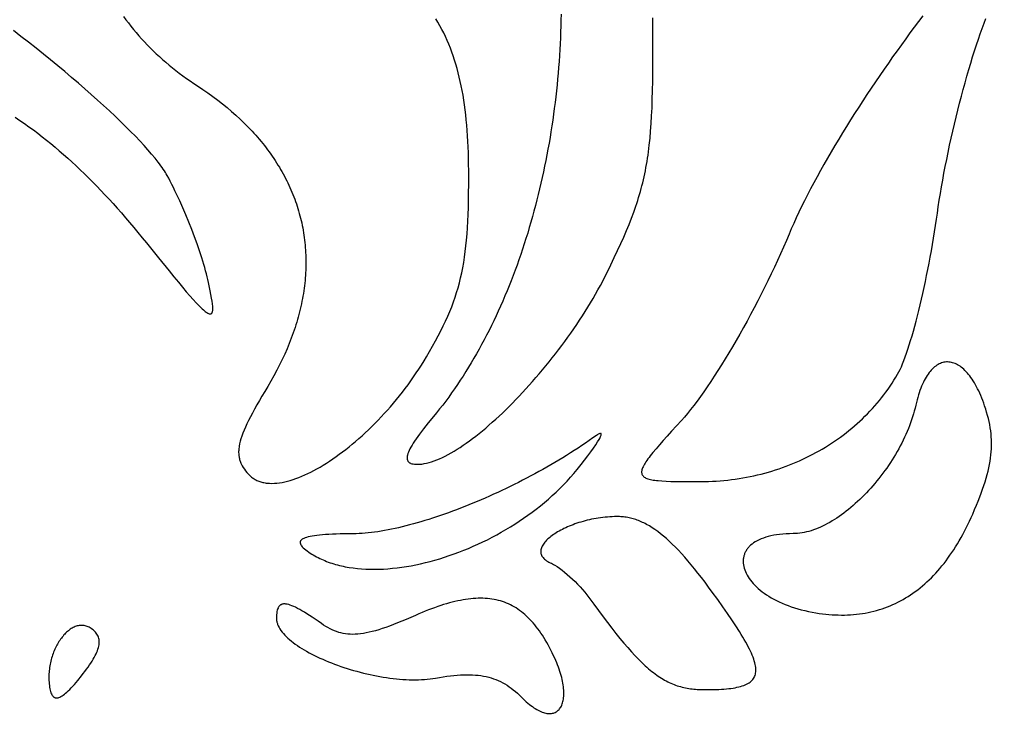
# Model space of a CAD drawing. Extents: x -452 to 452, y -1000 to 1000.
# Drawn here: x -177.5 to 57.6, y -818.8 to -651 of the extents above; entities that cross this region are included whole.
import ezdxf

# ---------------------------------------------------------------- set-up
doc = ezdxf.new("R2010")
doc.units = 0
doc.layers.add('LAYER_1', color=18, linetype='CONTINUOUS')

msp = doc.modelspace()

# ---------------------------------------------------------------- linework, layer by layer
at = {"layer": 'LAYER_1'}
for points in [[(-152.26, -650.23), (-151.69, -651.03), (-151.09, -651.82), (-150.49, -652.6), (-149.87, -653.38), (-149.23, -654.14), (-148.58, -654.9), (-147.92, -655.65), (-147.24, -656.39), (-146.54, -657.12), (-145.84, -657.84), (-145.11, -658.55), (-144.38, -659.26), (-143.62, -659.95), (-142.86, -660.64), (-142.08, -661.32), (-141.28, -661.99), (-140.47, -662.65), (-139.65, -663.3), (-138.81, -663.94), (-137.95, -664.58), (-137.08, -665.21), (-136.2, -665.82), (-135.3, -666.43), (-134.39, -667.03), (-133.12, -667.87), (-131.88, -668.73), (-130.67, -669.6), (-129.5, -670.48), (-128.35, -671.37), (-127.24, -672.27), (-126.15, -673.19), (-125.1, -674.12), (-124.08, -675.06), (-123.58, -675.54), (-123.09, -676.02), (-122.61, -676.5), (-122.13, -676.98), (-121.67, -677.47), (-121.21, -677.96), (-120.76, -678.45), (-120.31, -678.95), (-119.88, -679.45), (-119.45, -679.95), (-119.03, -680.45), (-118.62, -680.96), (-118.21, -681.47), (-117.82, -681.98), (-117.43, -682.49), (-117.05, -683.01), (-116.67, -683.53), (-116.31, -684.05), (-115.95, -684.58), (-115.6, -685.1), (-115.26, -685.63), (-114.93, -686.17), (-114.6, -686.7), (-114.29, -687.24), (-113.98, -687.78), (-113.68, -688.32), (-113.38, -688.86), (-113.1, -689.41), (-112.82, -689.96), (-112.55, -690.51), (-112.29, -691.06), (-112.04, -691.62), (-111.79, -692.17), (-111.56, -692.73), (-111.33, -693.3), (-111.11, -693.86), (-110.89, -694.43), (-110.69, -694.99), (-110.49, -695.56), (-110.3, -696.14), (-110.12, -696.71), (-109.95, -697.29), (-109.78, -697.86), (-109.63, -698.44), (-109.48, -699.03), (-109.34, -699.61), (-109.2, -700.19), (-109.08, -700.78), (-108.96, -701.37), (-108.86, -701.96), (-108.76, -702.55), (-108.66, -703.15), (-108.58, -703.74), (-108.5, -704.34), (-108.44, -704.94), (-108.38, -705.54), (-108.33, -706.14), (-108.28, -706.75), (-108.25, -707.35), (-108.22, -707.96), (-108.2, -708.57), (-108.19, -709.18), (-108.19, -709.79), (-108.2, -710.4), (-108.21, -711.02), (-108.23, -711.64), (-108.26, -712.25), (-108.3, -712.87), (-108.35, -713.49), (-108.4, -714.11), (-108.47, -714.73), (-108.54, -715.36), (-108.62, -715.98), (-108.71, -716.61), (-108.8, -717.24), (-108.91, -717.86), (-109.02, -718.49), (-109.14, -719.12), (-109.27, -719.75), (-109.41, -720.39), (-109.55, -721.02), (-109.71, -721.66), (-109.87, -722.29), (-110.04, -722.93), (-110.22, -723.56), (-110.41, -724.2), (-110.6, -724.84), (-110.81, -725.48), (-111.02, -726.12), (-111.24, -726.76), (-111.47, -727.41), (-111.71, -728.05), (-111.95, -728.69), (-112.21, -729.34), (-112.74, -730.63), (-113.31, -731.92), (-113.91, -733.22), (-114.54, -734.51), (-115.21, -735.81), (-115.91, -737.12), (-116.64, -738.42), (-117.41, -739.72), (-118.13, -740.92), (-118.81, -742.07), (-119.44, -743.16), (-120.04, -744.21), (-120.6, -745.21), (-121.11, -746.16), (-121.59, -747.07), (-122.03, -747.94), (-122.43, -748.77), (-122.8, -749.55), (-123.12, -750.31), (-123.41, -751.02), (-123.67, -751.71), (-123.88, -752.36), (-124.06, -752.99), (-124.21, -753.59), (-124.32, -754.16), (-124.36, -754.44), (-124.4, -754.71), (-124.42, -754.97), (-124.44, -755.23), (-124.45, -755.49), (-124.45, -755.74), (-124.44, -755.99), (-124.42, -756.23), (-124.4, -756.47), (-124.36, -756.7), (-124.32, -756.94), (-124.27, -757.16), (-124.21, -757.39), (-124.15, -757.61), (-124.08, -757.83), (-124, -758.04), (-123.91, -758.26), (-123.81, -758.47), (-123.59, -758.89), (-123.35, -759.31), (-123.07, -759.72), (-122.76, -760.13), (-122.43, -760.54), (-122.06, -760.95), (-121.88, -761.14), (-121.7, -761.32), (-121.51, -761.48), (-121.32, -761.65), (-121.12, -761.8), (-120.92, -761.94), (-120.71, -762.08), (-120.49, -762.2), (-120.27, -762.32), (-120.05, -762.44), (-119.82, -762.54), (-119.58, -762.63), (-119.34, -762.72), (-119.1, -762.8), (-118.85, -762.87), (-118.59, -762.93), (-118.33, -762.99), (-118.07, -763.04), (-117.8, -763.08), (-117.53, -763.11), (-117.25, -763.14), (-116.97, -763.15), (-116.4, -763.17), (-115.81, -763.15), (-115.21, -763.11), (-114.59, -763.03), (-113.96, -762.93), (-113.31, -762.8), (-112.66, -762.64), (-111.98, -762.46), (-111.3, -762.25), (-110.61, -762.01), (-109.91, -761.74), (-109.19, -761.45), (-108.47, -761.14), (-107.74, -760.8), (-107, -760.44), (-106.26, -760.05), (-105.5, -759.64), (-104.75, -759.21), (-103.98, -758.75), (-103.21, -758.27), (-102.44, -757.77), (-101.66, -757.25), (-100.88, -756.7), (-100.1, -756.14), (-99.31, -755.56), (-98.53, -754.95), (-97.74, -754.33), (-96.96, -753.69), (-96.17, -753.02), (-95.38, -752.34), (-94.6, -751.65), (-93.82, -750.93), (-93.04, -750.2), (-92.27, -749.45), (-91.5, -748.68), (-90.73, -747.9), (-89.97, -747.1), (-89.22, -746.29), (-88.47, -745.47), (-87.73, -744.62), (-87, -743.77), (-86.27, -742.9), (-85.56, -742.02), (-84.85, -741.12), (-84.15, -740.22), (-83.47, -739.3), (-82.8, -738.37), (-82.14, -737.42), (-81.49, -736.47), (-80.85, -735.51), (-80.23, -734.54), (-79.62, -733.55), (-79.03, -732.56), (-78.26, -731.24), (-77.53, -729.95), (-76.83, -728.69), (-76.18, -727.46), (-75.55, -726.25), (-74.96, -725.07), (-74.41, -723.9), (-73.88, -722.74), (-73.39, -721.59), (-72.93, -720.45), (-72.5, -719.3), (-72.1, -718.16), (-71.73, -717.01), (-71.38, -715.84), (-71.06, -714.67), (-70.77, -713.48), (-70.5, -712.26), (-70.25, -711.02), (-70.03, -709.75), (-69.83, -708.45), (-69.65, -707.12), (-69.49, -705.74), (-69.35, -704.32), (-69.22, -702.85), (-69.12, -701.34), (-69.03, -699.76), (-68.96, -698.13), (-68.9, -696.44), (-68.86, -694.68), (-68.83, -692.85), (-68.82, -690.94), (-68.81, -688.96), (-68.82, -687.48), (-68.83, -686.02), (-68.86, -684.59), (-68.9, -683.19), (-68.95, -681.81), (-69.02, -680.45), (-69.1, -679.12), (-69.19, -677.82), (-69.29, -676.53), (-69.4, -675.27), (-69.53, -674.03), (-69.68, -672.82), (-69.83, -671.62), (-70.01, -670.45), (-70.19, -669.3), (-70.39, -668.17), (-70.61, -667.06), (-70.84, -665.97), (-71.08, -664.89), (-71.34, -663.84), (-71.62, -662.8), (-71.91, -661.79), (-72.22, -660.79), (-72.55, -659.8), (-72.89, -658.84), (-73.25, -657.89), (-73.63, -656.95), (-74.02, -656.03), (-74.43, -655.13), (-74.86, -654.24), (-75.31, -653.36), (-75.77, -652.5), (-76.26, -651.65), (-76.76, -650.82)], [(-46.49, -649.7), (-46.51, -651.13), (-46.54, -652.56), (-46.59, -653.99), (-46.65, -655.42), (-46.71, -656.85), (-46.79, -658.27), (-46.87, -659.7), (-46.97, -661.13), (-47.08, -662.55), (-47.19, -663.98), (-47.32, -665.4), (-47.46, -666.82), (-47.61, -668.24), (-47.76, -669.66), (-47.93, -671.07), (-48.11, -672.49), (-48.3, -673.9), (-48.5, -675.31), (-48.71, -676.71), (-48.92, -678.11), (-49.15, -679.51), (-49.39, -680.91), (-49.64, -682.3), (-49.9, -683.69), (-50.17, -685.07), (-50.45, -686.45), (-50.73, -687.83), (-51.03, -689.2), (-51.34, -690.57), (-51.66, -691.93), (-51.99, -693.28), (-52.32, -694.63), (-52.67, -695.98), (-53.03, -697.32), (-53.39, -698.66), (-53.77, -699.98), (-54.16, -701.31), (-54.55, -702.62), (-54.96, -703.93), (-55.38, -705.23), (-55.8, -706.53), (-56.24, -707.82), (-56.68, -709.1), (-57.13, -710.38), (-57.6, -711.64), (-58.07, -712.9), (-58.55, -714.15), (-59.04, -715.39), (-59.55, -716.63), (-60.06, -717.85), (-60.58, -719.07), (-61.11, -720.28), (-61.65, -721.48), (-62.19, -722.67), (-62.75, -723.85), (-63.32, -725.02), (-63.9, -726.18), (-64.48, -727.33), (-65.08, -728.47), (-65.68, -729.6), (-66.29, -730.72), (-66.92, -731.82), (-67.55, -732.92), (-68.19, -734.01), (-68.84, -735.08), (-69.5, -736.15), (-70.17, -737.2), (-70.85, -738.24), (-71.53, -739.27), (-72.23, -740.28), (-72.94, -741.28), (-73.65, -742.28), (-74.37, -743.25), (-75.1, -744.22), (-75.84, -745.17), (-76.59, -746.11), (-77.35, -747.03), (-78.6, -748.56), (-79.18, -749.28), (-79.72, -749.96), (-80.22, -750.62), (-80.69, -751.25), (-81.12, -751.84), (-81.52, -752.41), (-81.89, -752.95), (-82.22, -753.46), (-82.52, -753.95), (-82.78, -754.41), (-83.01, -754.84), (-83.21, -755.24), (-83.38, -755.62), (-83.51, -755.98), (-83.61, -756.31), (-83.67, -756.61), (-83.7, -756.89), (-83.71, -757.02), (-83.7, -757.15), (-83.69, -757.27), (-83.67, -757.38), (-83.64, -757.49), (-83.61, -757.59), (-83.56, -757.69), (-83.51, -757.78), (-83.45, -757.87), (-83.38, -757.95), (-83.31, -758.03), (-83.22, -758.1), (-83.13, -758.16), (-83.03, -758.22), (-82.92, -758.28), (-82.81, -758.33), (-82.55, -758.41), (-82.27, -758.48), (-81.95, -758.52), (-81.6, -758.55), (-81.22, -758.56), (-80.96, -758.56), (-80.69, -758.54), (-80.42, -758.52), (-80.14, -758.49), (-79.86, -758.45), (-79.57, -758.4), (-78.99, -758.29), (-78.39, -758.13), (-77.78, -757.95), (-77.15, -757.73), (-76.5, -757.48), (-75.84, -757.21), (-75.17, -756.9), (-74.49, -756.56), (-73.79, -756.2), (-73.08, -755.8), (-72.36, -755.38), (-71.64, -754.93), (-70.9, -754.46), (-70.15, -753.96), (-69.39, -753.43), (-68.63, -752.88), (-67.86, -752.31), (-67.08, -751.71), (-66.29, -751.09), (-65.5, -750.44), (-64.71, -749.78), (-63.91, -749.09), (-63.1, -748.39), (-62.29, -747.66), (-61.48, -746.91), (-60.67, -746.15), (-59.86, -745.37), (-59.04, -744.57), (-58.23, -743.75), (-57.41, -742.92), (-56.6, -742.07), (-55.78, -741.2), (-54.97, -740.32), (-54.16, -739.43), (-53.35, -738.52), (-52.55, -737.6), (-51.75, -736.67), (-50.96, -735.73), (-50.17, -734.77), (-49.39, -733.8), (-48.61, -732.83), (-47.84, -731.84), (-47.08, -730.85), (-46.33, -729.85), (-45.58, -728.84), (-44.85, -727.82), (-44.12, -726.8), (-43.41, -725.77), (-42.7, -724.74), (-42.01, -723.7), (-41.33, -722.65), (-40.67, -721.61), (-40.01, -720.56), (-39.37, -719.51), (-38.75, -718.45), (-38.14, -717.4), (-37.55, -716.34), (-36.97, -715.29), (-36.41, -714.23), (-35.86, -713.18), (-35.34, -712.13), (-34.44, -710.29), (-33.6, -708.52), (-32.8, -706.82), (-32.04, -705.18), (-31.33, -703.59), (-30.67, -702.04), (-30.04, -700.53), (-29.46, -699.05), (-28.91, -697.59), (-28.66, -696.88), (-28.41, -696.16), (-28.17, -695.45), (-27.94, -694.73), (-27.72, -694.02), (-27.5, -693.32), (-27.3, -692.61), (-27.1, -691.89), (-26.91, -691.18), (-26.74, -690.47), (-26.56, -689.75), (-26.4, -689.02), (-26.24, -688.29), (-26.09, -687.56), (-25.95, -686.81), (-25.82, -686.06), (-25.69, -685.3), (-25.57, -684.54), (-25.45, -683.76), (-25.34, -682.97), (-25.24, -682.17), (-25.15, -681.35), (-24.97, -679.68), (-24.82, -677.95), (-24.69, -676.15), (-24.58, -674.28), (-24.48, -672.33), (-24.41, -670.29), (-24.35, -668.16), (-24.31, -665.93), (-24.27, -663.59), (-24.25, -661.13), (-24.25, -658.56), (-24.25, -655.86), (-24.26, -654.08), (-24.27, -652.33), (-24.3, -650.6)], [(41.01, -650.13), (39.98, -651.48), (38.94, -652.85), (37.9, -654.24), (36.86, -655.66), (35.81, -657.09), (34.76, -658.54), (33.71, -660.01), (32.67, -661.5), (31.63, -663), (30.59, -664.51), (29.55, -666.03), (28.52, -667.56), (27.5, -669.09), (26.49, -670.63), (25.49, -672.18), (24.5, -673.73), (23.52, -675.28), (22.55, -676.83), (21.6, -678.38), (20.66, -679.92), (19.74, -681.46), (18.84, -682.99), (17.95, -684.52), (17.09, -686.03), (16.24, -687.53), (15.42, -689.03), (14.62, -690.5), (13.85, -691.96), (13.1, -693.4), (12.38, -694.83), (11.68, -696.23), (11.02, -697.61), (10.38, -698.96), (9.78, -700.3), (9.2, -701.6), (8.67, -702.88), (8.01, -704.45), (7.32, -706.03), (6.61, -707.64), (5.88, -709.25), (5.12, -710.88), (4.35, -712.51), (3.55, -714.15), (2.74, -715.79), (1.92, -717.43), (1.08, -719.06), (0.23, -720.68), (-0.63, -722.3), (-1.5, -723.9), (-2.38, -725.48), (-3.26, -727.05), (-4.14, -728.59), (-5.02, -730.11), (-5.91, -731.6), (-6.79, -733.06), (-7.67, -734.49), (-8.55, -735.88), (-9.42, -737.23), (-10.28, -738.54), (-11.13, -739.8), (-11.97, -741.02), (-12.79, -742.18), (-13.6, -743.29), (-14.4, -744.35), (-15.17, -745.34), (-15.93, -746.27), (-16.66, -747.14), (-17.37, -747.94), (-19.75, -750.55), (-20.81, -751.73), (-21.8, -752.83), (-22.7, -753.85), (-23.52, -754.81), (-24.26, -755.69), (-24.91, -756.5), (-25.2, -756.88), (-25.47, -757.25), (-25.72, -757.6), (-25.95, -757.94), (-26.15, -758.26), (-26.34, -758.56), (-26.5, -758.86), (-26.64, -759.13), (-26.75, -759.4), (-26.85, -759.65), (-26.92, -759.89), (-26.97, -760.11), (-26.99, -760.33), (-26.99, -760.53), (-26.97, -760.72), (-26.93, -760.9), (-26.86, -761.07), (-26.77, -761.22), (-26.66, -761.37), (-26.52, -761.51), (-26.36, -761.64), (-26.18, -761.76), (-25.97, -761.87), (-25.74, -761.97), (-25.48, -762.06), (-25.2, -762.15), (-24.89, -762.22), (-24.56, -762.3), (-24.21, -762.36), (-23.83, -762.42), (-23.43, -762.47), (-23, -762.51), (-22.07, -762.59), (-21.03, -762.65), (-19.9, -762.69), (-18.66, -762.71), (-17.32, -762.73), (-15.87, -762.74), (-12.67, -762.74), (-11.73, -762.73), (-10.8, -762.71), (-9.86, -762.67), (-8.94, -762.62), (-8.01, -762.55), (-7.09, -762.47), (-6.17, -762.38), (-5.25, -762.27), (-4.34, -762.15), (-3.44, -762.01), (-2.53, -761.86), (-1.63, -761.7), (-0.74, -761.52), (0.15, -761.33), (1.03, -761.13), (1.91, -760.91), (2.79, -760.68), (3.66, -760.44), (4.52, -760.19), (5.38, -759.92), (6.23, -759.64), (7.08, -759.34), (7.92, -759.04), (8.75, -758.72), (9.58, -758.38), (10.4, -758.04), (11.21, -757.68), (12.01, -757.32), (12.81, -756.94), (13.61, -756.54), (14.39, -756.14), (15.17, -755.72), (15.93, -755.3), (16.69, -754.86), (17.45, -754.41), (18.19, -753.94), (18.92, -753.47), (19.65, -752.99), (20.37, -752.49), (21.08, -751.98), (21.78, -751.47), (22.47, -750.94), (23.15, -750.4), (23.82, -749.85), (24.48, -749.29), (25.13, -748.72), (25.77, -748.14), (26.4, -747.54), (27.02, -746.94), (27.62, -746.33), (28.22, -745.71), (28.81, -745.08), (29.38, -744.43), (29.95, -743.78), (30.5, -743.12), (31.04, -742.45), (31.57, -741.77), (32.08, -741.08), (32.59, -740.38), (33.08, -739.68), (33.56, -738.96), (34.02, -738.23), (34.48, -737.5), (34.92, -736.75), (35.21, -736.22), (35.5, -735.62), (35.81, -734.95), (36.12, -734.22), (36.43, -733.43), (36.75, -732.57), (37.07, -731.66), (37.4, -730.7), (37.73, -729.68), (38.06, -728.62), (38.39, -727.51), (38.72, -726.35), (39.05, -725.15), (39.38, -723.91), (39.71, -722.64), (40.04, -721.33), (40.36, -719.99), (40.69, -718.62), (41.01, -717.23), (41.32, -715.81), (41.63, -714.36), (41.93, -712.9), (42.23, -711.42), (42.52, -709.93), (42.8, -708.43), (43.08, -706.91), (43.35, -705.39), (43.6, -703.87), (43.85, -702.34), (44.09, -700.82), (44.31, -699.3), (44.53, -697.78), (44.75, -696.25), (44.98, -694.69), (45.24, -693.1), (45.52, -691.48), (45.81, -689.84), (46.12, -688.18), (46.44, -686.5), (46.78, -684.81), (47.13, -683.12), (47.49, -681.41), (47.87, -679.7), (48.26, -677.99), (48.66, -676.28), (49.07, -674.58), (49.48, -672.89), (49.91, -671.21), (50.34, -669.54), (50.78, -667.89), (51.23, -666.27), (51.68, -664.67), (52.14, -663.09), (52.59, -661.55), (53.05, -660.04), (53.52, -658.57), (53.98, -657.14), (54.44, -655.75), (54.91, -654.41), (55.37, -653.12), (55.83, -651.89), (56.28, -650.71)], [(-178.46, -674.62), (-177.35, -675.37), (-176.25, -676.14), (-175.17, -676.92), (-174.09, -677.7), (-173.02, -678.51), (-171.96, -679.32), (-170.91, -680.15), (-169.87, -680.99), (-168.84, -681.85), (-167.81, -682.72), (-166.78, -683.6), (-165.77, -684.5), (-164.76, -685.42), (-163.75, -686.35), (-162.75, -687.3), (-161.75, -688.27), (-160.75, -689.25), (-159.75, -690.25), (-158.76, -691.27), (-157.77, -692.3), (-156.78, -693.36), (-155.78, -694.43), (-154.79, -695.52), (-153.8, -696.64), (-152.8, -697.77), (-151.81, -698.92), (-150.81, -700.1), (-149.8, -701.29), (-148.79, -702.51), (-147.78, -703.75), (-146.76, -705.01), (-143.85, -708.63), (-141.27, -711.8), (-140.11, -713.22), (-139.03, -714.53), (-138.03, -715.73), (-137.1, -716.82), (-136.24, -717.81), (-135.45, -718.69), (-134.74, -719.47), (-134.09, -720.15), (-133.5, -720.73), (-133.23, -720.98), (-132.98, -721.21), (-132.74, -721.41), (-132.52, -721.59), (-132.31, -721.75), (-132.11, -721.88), (-131.93, -721.99), (-131.76, -722.07), (-131.61, -722.13), (-131.47, -722.17), (-131.34, -722.19), (-131.23, -722.18), (-131.12, -722.15), (-131.03, -722.09), (-130.95, -722.02), (-130.88, -721.92), (-130.83, -721.8), (-130.78, -721.66), (-130.75, -721.5), (-130.72, -721.32), (-130.71, -721.11), (-130.7, -720.89), (-130.71, -720.64), (-130.72, -720.37), (-130.78, -719.77), (-130.87, -719.1), (-130.99, -718.34), (-131.14, -717.5), (-131.32, -716.59), (-131.75, -714.55), (-131.9, -713.88), (-132.06, -713.2), (-132.24, -712.48), (-132.44, -711.75), (-132.66, -710.99), (-132.88, -710.22), (-133.12, -709.43), (-133.38, -708.62), (-133.92, -706.96), (-134.51, -705.25), (-135.14, -703.52), (-135.8, -701.77), (-136.5, -700.01), (-137.21, -698.26), (-137.95, -696.53), (-138.7, -694.84), (-139.46, -693.2), (-139.84, -692.4), (-140.22, -691.62), (-140.6, -690.86), (-140.98, -690.11), (-141.36, -689.39), (-141.73, -688.7), (-141.94, -688.34), (-142.16, -687.96), (-142.41, -687.58), (-142.67, -687.18), (-142.96, -686.76), (-143.26, -686.34), (-143.58, -685.9), (-143.93, -685.45), (-144.67, -684.52), (-145.48, -683.54), (-146.37, -682.52), (-147.32, -681.46), (-148.34, -680.36), (-149.42, -679.23), (-150.57, -678.06), (-151.77, -676.86), (-153.02, -675.63), (-154.34, -674.37), (-155.7, -673.09), (-157.11, -671.78), (-158.57, -670.45), (-160.08, -669.11), (-161.63, -667.74), (-163.21, -666.37), (-164.84, -664.98), (-166.5, -663.58), (-168.19, -662.17), (-169.92, -660.75), (-171.67, -659.33), (-173.45, -657.91), (-175.26, -656.49), (-177.08, -655.07), (-178.93, -653.65)]]:
    msp.add_lwpolyline(points, dxfattribs=at)
for points in [[(53.07, -770.58), (53.53, -769.5), (53.97, -768.46), (54.38, -767.45), (54.76, -766.46), (55.12, -765.5), (55.46, -764.57), (55.77, -763.66), (56.05, -762.77), (56.32, -761.9), (56.55, -761.05), (56.77, -760.23), (56.96, -759.41), (57.12, -758.62), (57.26, -757.83), (57.38, -757.06), (57.48, -756.3), (57.55, -755.55), (57.6, -754.8), (57.62, -754.07), (57.63, -753.33), (57.61, -752.61), (57.56, -751.88), (57.5, -751.15), (57.41, -750.43), (57.31, -749.7), (57.18, -748.96), (57.03, -748.23), (56.85, -747.48), (56.66, -746.73), (56.44, -745.97), (56.21, -745.2), (55.95, -744.41), (55.73, -743.76), (55.5, -743.13), (55.26, -742.53), (55.02, -741.94), (54.77, -741.37), (54.52, -740.82), (54.26, -740.3), (54, -739.79), (53.74, -739.31), (53.47, -738.84), (53.19, -738.4), (52.92, -737.97), (52.64, -737.57), (52.36, -737.19), (52.07, -736.82), (51.78, -736.48), (51.49, -736.16), (51.2, -735.86), (50.91, -735.58), (50.61, -735.32), (50.31, -735.08), (50.02, -734.86), (49.72, -734.66), (49.42, -734.49), (49.12, -734.33), (48.81, -734.19), (48.51, -734.08), (48.21, -733.98), (47.91, -733.91), (47.61, -733.85), (47.31, -733.82), (47.01, -733.8), (46.71, -733.81), (46.42, -733.84), (46.12, -733.89), (45.83, -733.96), (45.54, -734.05), (45.25, -734.16), (44.96, -734.29), (44.68, -734.44), (44.4, -734.61), (44.12, -734.8), (43.85, -735.02), (43.58, -735.25), (43.31, -735.5), (43.05, -735.78), (42.8, -736.08), (42.54, -736.39), (42.29, -736.73), (42.05, -737.09), (41.81, -737.46), (41.58, -737.86), (41.35, -738.28), (41.13, -738.72), (40.92, -739.18), (40.71, -739.66), (40.51, -740.16), (40.31, -740.68), (40.12, -741.23), (39.94, -741.79), (39.77, -742.37), (39.6, -742.98), (39.44, -743.6), (39.29, -744.25), (39.13, -744.96), (38.94, -745.67), (38.74, -746.38), (38.53, -747.09), (38.29, -747.8), (38.05, -748.51), (37.78, -749.22), (37.51, -749.92), (37.21, -750.63), (36.91, -751.33), (36.59, -752.03), (36.25, -752.73), (35.91, -753.42), (35.55, -754.11), (35.18, -754.8), (34.8, -755.48), (34.4, -756.16), (34, -756.83), (33.58, -757.49), (33.15, -758.15), (32.72, -758.81), (32.27, -759.45), (31.82, -760.09), (31.35, -760.72), (30.88, -761.35), (30.4, -761.96), (29.91, -762.57), (29.41, -763.16), (28.91, -763.75), (28.4, -764.33), (27.88, -764.9), (27.36, -765.45), (26.83, -766), (26.3, -766.53), (25.76, -767.06), (25.22, -767.57), (24.67, -768.06), (24.12, -768.55), (23.57, -769.02), (23.01, -769.48), (22.45, -769.92), (21.89, -770.35), (21.32, -770.76), (20.76, -771.16), (20.19, -771.55), (19.62, -771.91), (19.05, -772.26), (18.49, -772.6), (17.92, -772.91), (17.35, -773.21), (16.78, -773.49), (16.22, -773.75), (15.66, -774), (15.09, -774.22), (14.53, -774.43), (13.98, -774.61), (13.43, -774.78), (12.88, -774.92), (12.33, -775.04), (11.79, -775.14), (11.25, -775.22), (10.72, -775.28), (10.2, -775.32), (9.68, -775.33), (8.8, -775.34), (7.96, -775.37), (7.16, -775.43), (6.38, -775.51), (5.65, -775.6), (4.94, -775.72), (4.27, -775.86), (3.63, -776.02), (3.03, -776.19), (2.45, -776.38), (1.91, -776.59), (1.41, -776.81), (0.93, -777.05), (0.49, -777.31), (0.08, -777.58), (-0.3, -777.86), (-0.65, -778.15), (-0.81, -778.31), (-0.96, -778.46), (-1.11, -778.62), (-1.25, -778.78), (-1.38, -778.94), (-1.5, -779.11), (-1.62, -779.28), (-1.73, -779.45), (-1.83, -779.62), (-1.92, -779.8), (-2, -779.98), (-2.08, -780.16), (-2.15, -780.34), (-2.21, -780.52), (-2.27, -780.71), (-2.31, -780.9), (-2.35, -781.09), (-2.39, -781.28), (-2.41, -781.47), (-2.43, -781.67), (-2.44, -782.06), (-2.42, -782.46), (-2.38, -782.86), (-2.3, -783.26), (-2.2, -783.67), (-2.07, -784.09), (-1.91, -784.5), (-1.72, -784.91), (-1.5, -785.33), (-1.26, -785.74), (-0.99, -786.16), (-0.69, -786.57), (-0.36, -786.98), (-0.01, -787.39), (0.37, -787.79), (0.78, -788.19), (1.21, -788.59), (1.67, -788.98), (2.16, -789.36), (2.67, -789.74), (3.21, -790.11), (3.77, -790.47), (4.36, -790.82), (4.98, -791.16), (5.62, -791.5), (6.28, -791.82), (6.97, -792.13), (7.68, -792.43), (8.42, -792.72), (9.18, -792.99), (9.96, -793.25), (10.77, -793.5), (11.61, -793.73), (12.46, -793.94), (13.34, -794.14), (14.24, -794.32), (15.17, -794.48), (15.96, -794.61), (16.74, -794.71), (17.52, -794.8), (18.29, -794.88), (19.05, -794.94), (19.81, -794.98), (20.57, -795), (21.31, -795.01), (22.06, -795.01), (22.79, -794.99), (23.52, -794.95), (24.25, -794.9), (24.97, -794.83), (25.68, -794.74), (26.38, -794.64), (27.08, -794.52), (27.78, -794.39), (28.46, -794.24), (29.15, -794.08), (29.82, -793.9), (30.49, -793.7), (31.15, -793.49), (31.81, -793.26), (32.46, -793.02), (33.1, -792.76), (33.74, -792.49), (34.37, -792.2), (35, -791.89), (35.62, -791.57), (36.23, -791.23), (36.84, -790.88), (37.43, -790.51), (38.03, -790.13), (38.61, -789.73), (39.19, -789.31), (39.77, -788.88), (40.33, -788.44), (40.89, -787.98), (41.45, -787.5), (41.99, -787.01), (42.54, -786.5), (43.07, -785.98), (43.6, -785.44), (44.12, -784.88), (44.63, -784.31), (45.14, -783.73), (45.64, -783.13), (46.13, -782.51), (46.61, -781.88), (47.09, -781.23), (47.57, -780.57), (48.03, -779.89), (48.49, -779.2), (48.94, -778.49), (49.39, -777.77), (49.82, -777.03), (50.26, -776.28), (50.68, -775.51), (51.1, -774.73), (51.5, -773.93), (51.91, -773.11), (52.3, -772.28), (52.69, -771.44)], [(-42.59, -759.82), (-41.64, -758.64), (-40.78, -757.53), (-39.99, -756.5), (-39.28, -755.54), (-38.65, -754.66), (-38.11, -753.87), (-37.65, -753.16), (-37.29, -752.55), (-37.14, -752.29), (-37.02, -752.04), (-36.92, -751.83), (-36.84, -751.63), (-36.79, -751.47), (-36.77, -751.33), (-36.77, -751.22), (-36.77, -751.18), (-36.79, -751.14), (-36.81, -751.11), (-36.84, -751.09), (-36.87, -751.07), (-36.91, -751.06), (-37.01, -751.07), (-37.14, -751.11), (-37.3, -751.17), (-37.48, -751.27), (-37.69, -751.4), (-37.92, -751.57), (-38.79, -752.19), (-39.67, -752.8), (-40.56, -753.41), (-41.46, -754.02), (-42.37, -754.62), (-43.28, -755.21), (-44.21, -755.8), (-45.14, -756.39), (-46.08, -756.97), (-47.03, -757.54), (-47.99, -758.11), (-48.95, -758.67), (-49.91, -759.23), (-50.88, -759.78), (-51.86, -760.32), (-52.84, -760.85), (-53.82, -761.38), (-54.81, -761.91), (-55.8, -762.42), (-56.8, -762.93), (-57.79, -763.43), (-58.79, -763.92), (-59.79, -764.41), (-60.79, -764.89), (-61.79, -765.35), (-62.79, -765.81), (-63.8, -766.27), (-64.8, -766.71), (-65.79, -767.14), (-66.79, -767.57), (-67.79, -767.98), (-68.78, -768.39), (-69.77, -768.78), (-70.76, -769.17), (-71.74, -769.55), (-72.72, -769.91), (-73.69, -770.27), (-74.66, -770.62), (-75.63, -770.95), (-76.59, -771.28), (-77.54, -771.59), (-78.48, -771.89), (-79.42, -772.18), (-80.35, -772.46), (-81.27, -772.73), (-82.19, -772.98), (-83.09, -773.23), (-83.99, -773.46), (-84.87, -773.68), (-85.75, -773.88), (-86.61, -774.08), (-87.47, -774.26), (-88.31, -774.42), (-89.14, -774.58), (-89.96, -774.72), (-90.77, -774.85), (-91.56, -774.96), (-92.34, -775.06), (-93.1, -775.14), (-93.85, -775.21), (-94.59, -775.27), (-95.31, -775.31), (-96.01, -775.34), (-96.7, -775.35), (-98.88, -775.38), (-99.89, -775.4), (-100.85, -775.43), (-101.75, -775.47), (-102.61, -775.51), (-103.41, -775.56), (-104.16, -775.62), (-104.86, -775.68), (-105.51, -775.76), (-106.11, -775.84), (-106.66, -775.92), (-107.16, -776.02), (-107.61, -776.12), (-108.02, -776.23), (-108.37, -776.35), (-108.68, -776.48), (-108.94, -776.62), (-109.06, -776.69), (-109.16, -776.77), (-109.25, -776.84), (-109.33, -776.92), (-109.39, -777), (-109.45, -777.08), (-109.49, -777.17), (-109.53, -777.26), (-109.55, -777.35), (-109.56, -777.44), (-109.56, -777.53), (-109.54, -777.63), (-109.52, -777.73), (-109.49, -777.83), (-109.44, -777.94), (-109.38, -778.04), (-109.31, -778.15), (-109.24, -778.26), (-109.05, -778.49), (-108.81, -778.73), (-108.54, -778.99), (-108.22, -779.25), (-107.86, -779.52), (-107.51, -779.77), (-107.15, -780.01), (-106.78, -780.25), (-106.41, -780.48), (-106.02, -780.7), (-105.64, -780.91), (-105.25, -781.12), (-104.85, -781.32), (-104.44, -781.51), (-104.03, -781.69), (-103.61, -781.86), (-103.19, -782.03), (-102.76, -782.19), (-102.33, -782.35), (-101.89, -782.49), (-101.44, -782.63), (-100.99, -782.77), (-100.54, -782.89), (-100.08, -783.01), (-99.61, -783.12), (-99.14, -783.22), (-98.67, -783.32), (-98.19, -783.41), (-97.71, -783.49), (-96.72, -783.63), (-95.73, -783.75), (-94.71, -783.84), (-93.68, -783.9), (-92.64, -783.93), (-91.58, -783.94), (-90.51, -783.92), (-89.43, -783.88), (-88.34, -783.81), (-87.24, -783.71), (-86.12, -783.59), (-85, -783.44), (-83.87, -783.27), (-82.74, -783.07), (-81.6, -782.85), (-80.45, -782.61), (-79.3, -782.34), (-78.14, -782.05), (-76.98, -781.73), (-75.82, -781.39), (-74.66, -781.03), (-73.5, -780.65), (-72.34, -780.24), (-71.18, -779.81), (-70.02, -779.36), (-68.86, -778.89), (-67.71, -778.39), (-66.57, -777.88), (-65.43, -777.34), (-64.29, -776.79), (-63.16, -776.21), (-62.04, -775.61), (-60.93, -774.99), (-59.83, -774.36), (-58.74, -773.7), (-57.66, -773.03), (-56.59, -772.33), (-55.54, -771.62), (-54.5, -770.89), (-53.47, -770.14), (-52.46, -769.37), (-51.47, -768.59), (-50.49, -767.78), (-49.53, -766.96), (-48.59, -766.13), (-47.66, -765.27), (-46.76, -764.4), (-45.88, -763.52), (-45.02, -762.62), (-44.19, -761.7), (-43.38, -760.77)], [(-9.9, -789.46), (-10.79, -788.24), (-11.67, -787.07), (-12.53, -785.95), (-13.37, -784.87), (-14.19, -783.84), (-15, -782.85), (-15.8, -781.91), (-16.58, -781.01), (-17.35, -780.15), (-18.1, -779.34), (-18.84, -778.57), (-19.58, -777.85), (-20.3, -777.16), (-21.01, -776.51), (-21.71, -775.91), (-22.41, -775.34), (-23.1, -774.82), (-23.78, -774.33), (-24.45, -773.88), (-25.12, -773.46), (-25.79, -773.09), (-26.12, -772.91), (-26.45, -772.74), (-26.78, -772.59), (-27.1, -772.44), (-27.43, -772.3), (-27.76, -772.17), (-28.09, -772.05), (-28.41, -771.93), (-28.74, -771.83), (-29.07, -771.73), (-29.39, -771.64), (-29.72, -771.56), (-30.04, -771.49), (-30.37, -771.43), (-30.7, -771.37), (-31.02, -771.32), (-31.35, -771.28), (-31.68, -771.25), (-32.01, -771.23), (-32.34, -771.21), (-32.67, -771.2), (-33, -771.2), (-33.57, -771.21), (-34.14, -771.23), (-34.7, -771.26), (-35.26, -771.3), (-35.82, -771.35), (-36.38, -771.42), (-36.93, -771.49), (-37.48, -771.57), (-38.02, -771.66), (-38.56, -771.75), (-39.1, -771.86), (-39.62, -771.98), (-40.14, -772.1), (-40.66, -772.23), (-41.17, -772.37), (-41.67, -772.51), (-42.16, -772.66), (-42.64, -772.82), (-43.12, -772.99), (-43.59, -773.16), (-44.04, -773.33), (-44.49, -773.52), (-44.93, -773.7), (-45.35, -773.89), (-45.77, -774.09), (-46.17, -774.29), (-46.56, -774.5), (-46.94, -774.71), (-47.31, -774.92), (-47.66, -775.13), (-48.01, -775.35), (-48.33, -775.57), (-48.64, -775.79), (-48.94, -776.02), (-49.23, -776.25), (-49.49, -776.47), (-49.74, -776.7), (-49.98, -776.93), (-50.2, -777.17), (-50.4, -777.4), (-50.58, -777.63), (-50.75, -777.86), (-50.9, -778.09), (-51.03, -778.32), (-51.14, -778.55), (-51.23, -778.78), (-51.3, -779.01), (-51.35, -779.23), (-51.38, -779.46), (-51.39, -779.68), (-51.38, -779.9), (-51.34, -780.11), (-51.29, -780.32), (-51.21, -780.53), (-51.1, -780.74), (-50.98, -780.94), (-50.83, -781.13), (-50.65, -781.32), (-50.46, -781.51), (-50.23, -781.69), (-49.98, -781.87), (-49.71, -782.04), (-49.41, -782.2), (-49.08, -782.36), (-48.82, -782.48), (-48.56, -782.62), (-48.29, -782.77), (-48.01, -782.93), (-47.44, -783.29), (-46.84, -783.7), (-46.23, -784.16), (-45.61, -784.65), (-44.98, -785.17), (-44.34, -785.73), (-43.71, -786.31), (-43.09, -786.91), (-42.48, -787.53), (-41.89, -788.16), (-41.32, -788.8), (-40.77, -789.44), (-40.26, -790.09), (-39.78, -790.73), (-38.59, -792.37), (-37.43, -793.94), (-36.32, -795.43), (-35.25, -796.85), (-34.21, -798.2), (-33.2, -799.47), (-32.23, -800.67), (-31.28, -801.81), (-30.37, -802.87), (-29.47, -803.88), (-28.6, -804.82), (-27.75, -805.7), (-26.92, -806.52), (-26.51, -806.91), (-26.11, -807.28), (-25.7, -807.64), (-25.3, -807.99), (-24.91, -808.32), (-24.52, -808.64), (-24.13, -808.94), (-23.74, -809.24), (-23.35, -809.52), (-22.97, -809.78), (-22.58, -810.04), (-22.2, -810.28), (-21.82, -810.51), (-21.44, -810.73), (-21.06, -810.94), (-20.68, -811.14), (-20.3, -811.32), (-19.92, -811.5), (-19.53, -811.66), (-19.15, -811.82), (-18.77, -811.96), (-18.38, -812.1), (-17.99, -812.22), (-17.61, -812.33), (-17.21, -812.44), (-16.82, -812.54), (-16.42, -812.62), (-16.02, -812.7), (-15.62, -812.77), (-15.21, -812.83), (-14.8, -812.89), (-14.38, -812.93), (-13.96, -812.97), (-13.54, -813), (-12.67, -813.04), (-11.79, -813.05), (-10.33, -813.04), (-8.96, -813.01), (-8.31, -812.98), (-7.68, -812.95), (-7.08, -812.91), (-6.5, -812.86), (-5.94, -812.8), (-5.41, -812.74), (-4.89, -812.66), (-4.41, -812.58), (-3.94, -812.49), (-3.5, -812.39), (-3.08, -812.29), (-2.68, -812.17), (-2.3, -812.04), (-1.95, -811.9), (-1.62, -811.75), (-1.31, -811.59), (-1.03, -811.42), (-0.77, -811.24), (-0.53, -811.04), (-0.31, -810.84), (-0.12, -810.62), (0.05, -810.39), (0.2, -810.14), (0.33, -809.89), (0.43, -809.62), (0.51, -809.33), (0.57, -809.04), (0.61, -808.72), (0.62, -808.4), (0.62, -808.05), (0.59, -807.7), (0.53, -807.32), (0.46, -806.94), (0.36, -806.53), (0.24, -806.11), (0.1, -805.67), (-0.06, -805.22), (-0.25, -804.75), (-0.46, -804.26), (-0.69, -803.75), (-0.94, -803.23), (-1.21, -802.69), (-1.51, -802.13), (-1.83, -801.55), (-2.17, -800.95), (-2.53, -800.33), (-2.91, -799.69), (-3.32, -799.03), (-4.2, -797.65), (-5.16, -796.19), (-6.22, -794.64), (-7.36, -793.01), (-8.58, -791.28)], [(-48.27, -804.85), (-48.6, -804.17), (-48.93, -803.51), (-49.27, -802.87), (-49.61, -802.24), (-49.95, -801.63), (-50.3, -801.04), (-50.65, -800.46), (-51, -799.9), (-51.36, -799.36), (-51.73, -798.84), (-52.09, -798.33), (-52.47, -797.84), (-52.85, -797.37), (-53.23, -796.92), (-53.62, -796.48), (-54.01, -796.06), (-54.41, -795.65), (-54.81, -795.27), (-55.22, -794.9), (-55.64, -794.54), (-56.06, -794.21), (-56.49, -793.89), (-56.92, -793.59), (-57.37, -793.3), (-57.81, -793.03), (-58.27, -792.78), (-58.73, -792.54), (-59.19, -792.32), (-59.67, -792.12), (-60.15, -791.93), (-60.64, -791.76), (-61.13, -791.61), (-61.64, -791.47), (-62.15, -791.35), (-62.67, -791.24), (-63.19, -791.15), (-63.73, -791.08), (-64.27, -791.03), (-64.82, -790.98), (-65.38, -790.96), (-65.95, -790.95), (-66.53, -790.96), (-67.11, -790.98), (-67.71, -791.02), (-68.31, -791.08), (-68.92, -791.15), (-69.55, -791.24), (-70.18, -791.34), (-70.82, -791.46), (-71.47, -791.59), (-72.13, -791.74), (-72.8, -791.91), (-73.48, -792.09), (-74.18, -792.29), (-74.88, -792.5), (-75.59, -792.73), (-76.31, -792.97), (-77.05, -793.23), (-77.79, -793.5), (-78.55, -793.79), (-79.32, -794.1), (-80.1, -794.42), (-80.89, -794.75), (-81.69, -795.1), (-82.83, -795.6), (-83.93, -796.08), (-84.99, -796.52), (-86.01, -796.93), (-86.98, -797.31), (-87.93, -797.67), (-88.83, -797.99), (-89.7, -798.29), (-90.54, -798.56), (-91.34, -798.79), (-92.12, -799), (-92.87, -799.19), (-93.59, -799.34), (-94.29, -799.46), (-94.96, -799.56), (-95.61, -799.63), (-96.25, -799.67), (-96.86, -799.69), (-97.46, -799.67), (-98.04, -799.63), (-98.61, -799.57), (-99.16, -799.47), (-99.71, -799.35), (-100.25, -799.2), (-100.78, -799.03), (-101.3, -798.82), (-101.82, -798.6), (-102.34, -798.34), (-102.85, -798.06), (-103.37, -797.76), (-103.89, -797.42), (-104.42, -797.07), (-105.19, -796.53), (-105.93, -796.02), (-106.63, -795.54), (-107.31, -795.1), (-107.94, -794.7), (-108.55, -794.32), (-109.13, -793.98), (-109.68, -793.67), (-110.19, -793.39), (-110.68, -793.14), (-111.14, -792.93), (-111.57, -792.75), (-111.97, -792.6), (-112.35, -792.49), (-112.7, -792.4), (-113.02, -792.35), (-113.17, -792.33), (-113.32, -792.33), (-113.46, -792.33), (-113.6, -792.34), (-113.73, -792.36), (-113.85, -792.38), (-113.97, -792.42), (-114.08, -792.46), (-114.19, -792.51), (-114.29, -792.57), (-114.38, -792.63), (-114.47, -792.7), (-114.56, -792.79), (-114.64, -792.87), (-114.71, -792.97), (-114.78, -793.08), (-114.85, -793.19), (-114.91, -793.31), (-115.02, -793.57), (-115.11, -793.87), (-115.18, -794.19), (-115.23, -794.55), (-115.27, -794.94), (-115.29, -795.36), (-115.3, -795.81), (-115.29, -795.99), (-115.28, -796.17), (-115.26, -796.36), (-115.23, -796.54), (-115.19, -796.72), (-115.14, -796.91), (-115.08, -797.09), (-115.02, -797.27), (-114.86, -797.64), (-114.68, -798.01), (-114.46, -798.38), (-114.21, -798.75), (-113.94, -799.13), (-113.63, -799.49), (-113.29, -799.86), (-112.93, -800.23), (-112.55, -800.6), (-112.13, -800.96), (-111.69, -801.33), (-111.23, -801.69), (-110.75, -802.04), (-110.24, -802.4), (-109.71, -802.75), (-109.16, -803.1), (-108.59, -803.44), (-108, -803.78), (-107.4, -804.12), (-106.77, -804.45), (-106.13, -804.77), (-105.48, -805.09), (-104.81, -805.41), (-104.12, -805.71), (-103.42, -806.02), (-102.71, -806.31), (-101.99, -806.6), (-101.25, -806.88), (-100.51, -807.15), (-99.75, -807.42), (-98.99, -807.68), (-98.22, -807.93), (-97.44, -808.17), (-96.66, -808.4), (-95.87, -808.62), (-95.08, -808.83), (-94.28, -809.04), (-93.48, -809.23), (-92.68, -809.41), (-91.88, -809.58), (-91.07, -809.74), (-90.27, -809.89), (-89.47, -810.03), (-88.67, -810.15), (-87.87, -810.26), (-87.08, -810.36), (-86.29, -810.45), (-85.51, -810.52), (-84.73, -810.58), (-83.96, -810.63), (-83.19, -810.66), (-82.44, -810.67), (-81.69, -810.67), (-80.96, -810.66), (-80.24, -810.63), (-79.52, -810.59), (-78.82, -810.53), (-78.14, -810.45), (-77.46, -810.36), (-76.81, -810.25), (-75.87, -810.08), (-74.97, -809.94), (-74.09, -809.81), (-73.23, -809.7), (-72.4, -809.61), (-71.59, -809.54), (-70.81, -809.49), (-70.04, -809.46), (-69.29, -809.44), (-68.57, -809.45), (-67.86, -809.48), (-67.17, -809.52), (-66.5, -809.59), (-65.85, -809.67), (-65.21, -809.78), (-64.59, -809.91), (-63.98, -810.05), (-63.38, -810.22), (-62.8, -810.41), (-62.23, -810.62), (-61.67, -810.85), (-61.13, -811.11), (-60.59, -811.38), (-60.06, -811.68), (-59.54, -812), (-59.03, -812.34), (-58.52, -812.7), (-58.03, -813.09), (-57.53, -813.5), (-57.04, -813.93), (-56.56, -814.38), (-56.08, -814.86), (-55.68, -815.26), (-55.29, -815.63), (-54.91, -815.98), (-54.53, -816.31), (-54.15, -816.62), (-53.78, -816.91), (-53.42, -817.17), (-53.06, -817.42), (-52.71, -817.65), (-52.37, -817.85), (-52.03, -818.04), (-51.7, -818.2), (-51.38, -818.35), (-51.06, -818.47), (-50.76, -818.58), (-50.46, -818.67), (-50.16, -818.74), (-49.88, -818.79), (-49.6, -818.82), (-49.33, -818.84), (-49.07, -818.83), (-48.82, -818.81), (-48.58, -818.77), (-48.34, -818.72), (-48.12, -818.65), (-47.9, -818.56), (-47.7, -818.45), (-47.5, -818.33), (-47.31, -818.19), (-47.14, -818.03), (-46.97, -817.86), (-46.82, -817.68), (-46.67, -817.48), (-46.53, -817.26), (-46.41, -817.03), (-46.3, -816.78), (-46.19, -816.52), (-46.1, -816.25), (-46.02, -815.96), (-45.96, -815.66), (-45.9, -815.34), (-45.86, -815.01), (-45.82, -814.67), (-45.81, -814.32), (-45.8, -813.95), (-45.8, -813.57), (-45.82, -813.18), (-45.85, -812.77), (-45.9, -812.36), (-45.96, -811.93), (-46.03, -811.49), (-46.11, -811.04), (-46.21, -810.58), (-46.33, -810.11), (-46.45, -809.63), (-46.6, -809.13), (-46.75, -808.63), (-46.92, -808.12), (-47.11, -807.6), (-47.31, -807.07), (-47.53, -806.53), (-47.76, -805.98), (-48.01, -805.42)], [(-160.1, -798.26), (-160.33, -798.11), (-160.57, -797.97), (-160.81, -797.86), (-161.05, -797.76), (-161.29, -797.67), (-161.53, -797.61), (-161.78, -797.56), (-162.02, -797.52), (-162.26, -797.51), (-162.51, -797.51), (-162.75, -797.52), (-163, -797.55), (-163.24, -797.59), (-163.48, -797.65), (-163.73, -797.73), (-163.97, -797.81), (-164.21, -797.91), (-164.45, -798.03), (-164.68, -798.16), (-164.92, -798.29), (-165.15, -798.45), (-165.38, -798.61), (-165.61, -798.79), (-165.84, -798.97), (-166.06, -799.17), (-166.28, -799.38), (-166.49, -799.6), (-166.7, -799.83), (-166.91, -800.08), (-167.12, -800.33), (-167.32, -800.59), (-167.51, -800.85), (-167.7, -801.13), (-167.89, -801.42), (-168.07, -801.71), (-168.25, -802.02), (-168.42, -802.33), (-168.58, -802.64), (-168.74, -802.97), (-168.89, -803.3), (-169.04, -803.64), (-169.18, -803.98), (-169.31, -804.33), (-169.44, -804.68), (-169.55, -805.04), (-169.67, -805.41), (-169.77, -805.78), (-169.86, -806.15), (-169.95, -806.53), (-170.03, -806.91), (-170.1, -807.29), (-170.16, -807.68), (-170.22, -808.07), (-170.26, -808.47), (-170.29, -808.86), (-170.32, -809.26), (-170.33, -809.66), (-170.34, -810.06), (-170.33, -810.46), (-170.32, -810.86), (-170.29, -811.26), (-170.26, -811.67), (-170.21, -812.07), (-170.15, -812.47), (-170.08, -812.84), (-170.01, -813.19), (-169.92, -813.5), (-169.83, -813.79), (-169.72, -814.04), (-169.61, -814.27), (-169.49, -814.47), (-169.35, -814.64), (-169.21, -814.78), (-169.13, -814.84), (-169.06, -814.89), (-168.97, -814.94), (-168.89, -814.98), (-168.8, -815.01), (-168.71, -815.03), (-168.62, -815.04), (-168.53, -815.05), (-168.33, -815.05), (-168.12, -815.01), (-167.89, -814.94), (-167.66, -814.85), (-167.41, -814.72), (-167.15, -814.56), (-166.87, -814.37), (-166.58, -814.16), (-166.28, -813.91), (-165.97, -813.63), (-165.64, -813.32), (-165.3, -812.98), (-164.94, -812.61), (-164.57, -812.21), (-164.18, -811.78), (-163.77, -811.32), (-163.36, -810.82), (-162.47, -809.74), (-162.03, -809.18), (-161.61, -808.63), (-161.21, -808.1), (-160.84, -807.59), (-160.49, -807.09), (-160.17, -806.61), (-159.87, -806.14), (-159.6, -805.69), (-159.35, -805.25), (-159.12, -804.82), (-158.92, -804.41), (-158.74, -804.01), (-158.59, -803.63), (-158.46, -803.25), (-158.35, -802.89), (-158.27, -802.54), (-158.21, -802.2), (-158.17, -801.88), (-158.16, -801.56), (-158.17, -801.26), (-158.21, -800.96), (-158.26, -800.67), (-158.35, -800.4), (-158.45, -800.13), (-158.58, -799.87), (-158.73, -799.62), (-158.9, -799.37), (-159.09, -799.14), (-159.31, -798.91), (-159.55, -798.69), (-159.81, -798.47)]]:
    msp.add_lwpolyline(points, close=True, dxfattribs=at)

doc.saveas('drawing.dxf')
